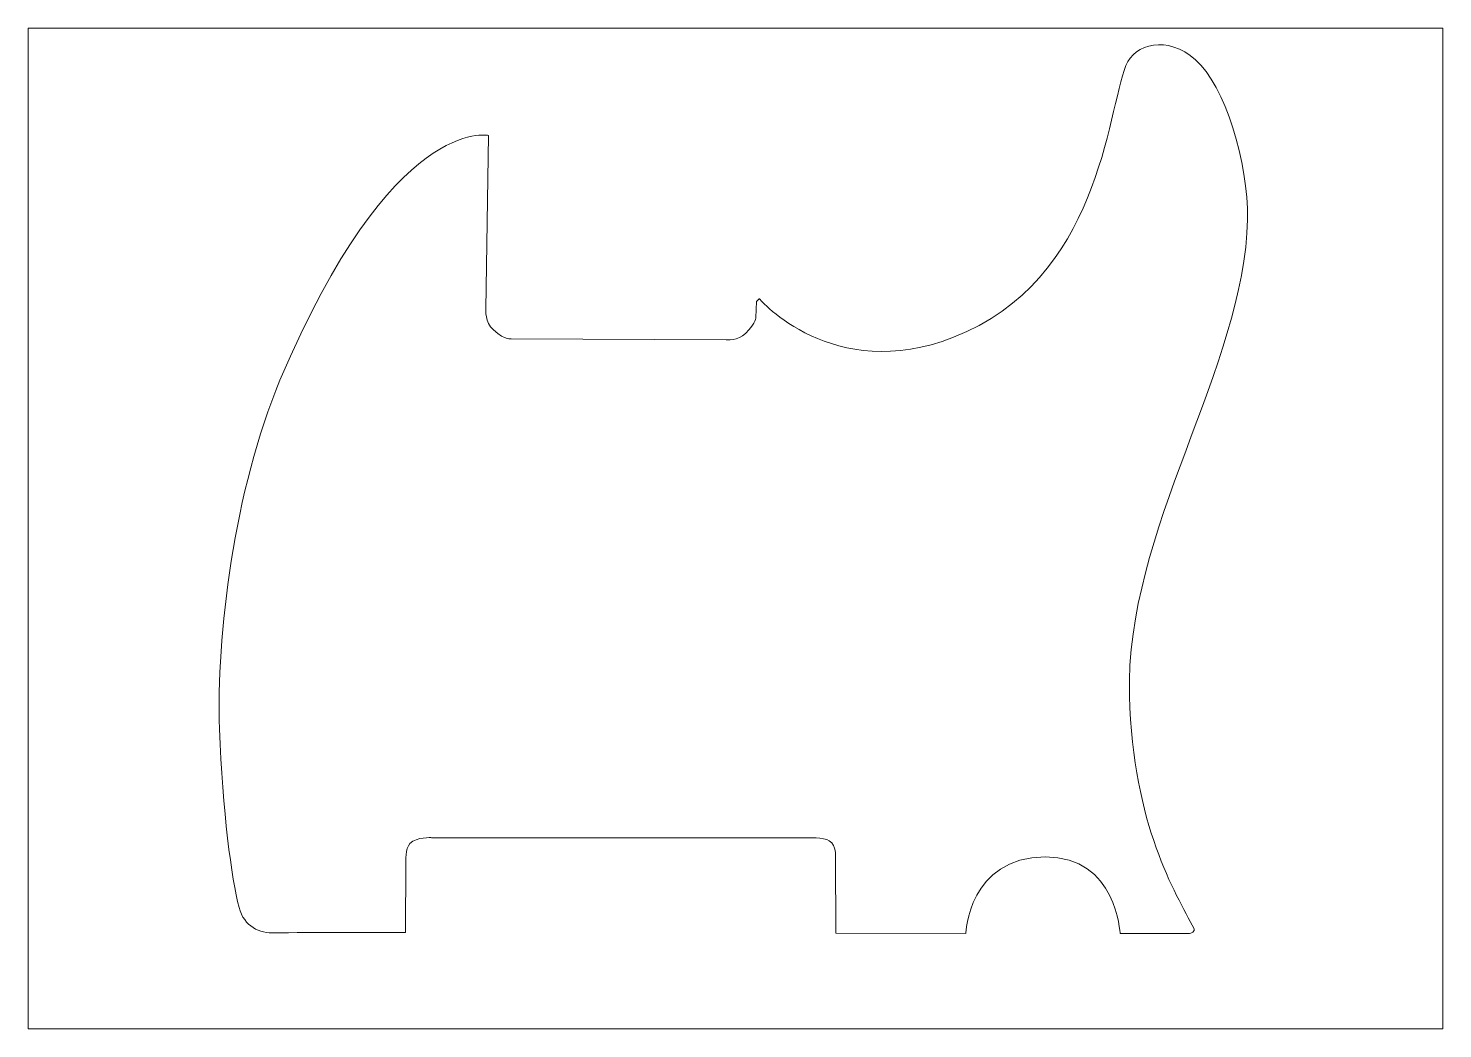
# Paper-space layout 'Layout1' of a CAD drawing. Header units: millimetres. Extents: x 0 to 297, y 0 to 210.
# The model-space entities are those that its viewports show. They can reach past a viewport. Long polylines and large blocks are cut down to what shows.
import ezdxf

# ---------------------------------------------------------------- set-up
doc = ezdxf.new("R2010")
doc.units = ezdxf.units.MM
doc.layers.add('Layer1', color=7, linetype='Continuous')

msp = doc.modelspace()

# ---------------------------------------------------------------- linework, layer by layer
at = {"layer": 'Layer1', "color": 18, "linetype": 'Continuous', "lineweight": 18, "true_color": 0x000000}
msp.add_open_spline([(79.2, 20.21), (79.2, 20.21), (79.3, 34.99), (79.3, 34.99), (79.3, 34.99), (79.1, 37.8), (80.15, 38.88), (81.54, 40.32), (84.66, 40.1), (84.66, 40.1), (84.66, 40.1), (163.43, 40.09), (163.43, 40.09), (163.43, 40.09), (167.12, 40.2), (168.19, 39.45), (169.77, 38.32), (169.5, 36.2), (169.5, 36.2), (169.5, 36.2), (169.54, 20.06), (169.54, 20.06), (169.54, 20.06), (196.85, 20.01), (196.85, 20.01), (196.85, 20.01), (197.43, 36), (213.55, 36.05), (228.62, 36.09), (229.25, 19.96), (229.25, 19.96), (229.25, 19.96), (240.48, 19.98), (243.85, 20.01), (244.09, 20.01), (245.09, 20.4), (244.79, 20.98), (240.84, 28.6), (232.04, 42.44), (231.22, 69.87), (230.2, 104.41), (255.48, 139.02), (256.02, 169.87), (256.23, 181.84), (251.28, 197.99), (245.09, 203.41), (239.16, 208.61), (232.34, 206.79), (230.49, 202.17), (226.51, 192.2), (225.02, 157.15), (194.25, 145.13), (168.9, 135.22), (153.49, 153.24), (153.49, 153.24), (153.49, 153.24), (152.89, 152.63), (152.89, 152.63), (152.89, 152.63), (152.75, 149.32), (152.75, 149.32), (152.75, 149.32), (152.99, 148.36), (150.61, 145.94), (149.05, 144.36), (146.52, 144.62), (146.52, 144.62), (146.52, 144.62), (101.36, 144.82), (101.36, 144.82), (101.36, 144.82), (100.37, 144.36), (97.69, 146.67), (95.83, 148.27), (96.09, 151.04), (96.09, 151.04), (96.09, 151.04), (96.64, 187.5), (96.64, 187.5), (96.64, 187.5), (76.39, 191.98), (52.85, 136.11), (43.25, 113.3), (39.41, 82.02), (40.14, 62.93), (40.79, 45.84), (42.67, 31.39), (44.26, 25.46), (45.35, 21.39), (48.53, 20.01), (51.81, 20.1), (57.48, 20.26), (79.2, 20.21), (79.2, 20.21)], degree=3, knots=[0, 0, 0, 0, 1, 1, 1, 2, 2, 2, 3, 3, 3, 4, 4, 4, 5, 5, 5, 6, 6, 6, 7, 7, 7, 8, 8, 8, 9, 9, 9, 10, 10, 10, 11, 11, 11, 12, 12, 12, 13, 13, 13, 14, 14, 14, 15, 15, 15, 16, 16, 16, 17, 17, 17, 18, 18, 18, 19, 19, 19, 20, 20, 20, 21, 21, 21, 22, 22, 22, 23, 23, 23, 24, 24, 24, 25, 25, 25, 26, 26, 26, 27, 27, 27, 28, 28, 28, 29, 29, 29, 30, 30, 30, 31, 31, 31, 31], dxfattribs=at)

psp = doc.layouts.get("Layout1")

# ---------------------------------------------------------------- viewports
at = {"layer": '0'}
psp.add_viewport(center=(148.5, 105), size=(297, 210), view_center_point=(148.5, 105), view_height=210, dxfattribs=at)

doc.saveas('drawing.dxf')
